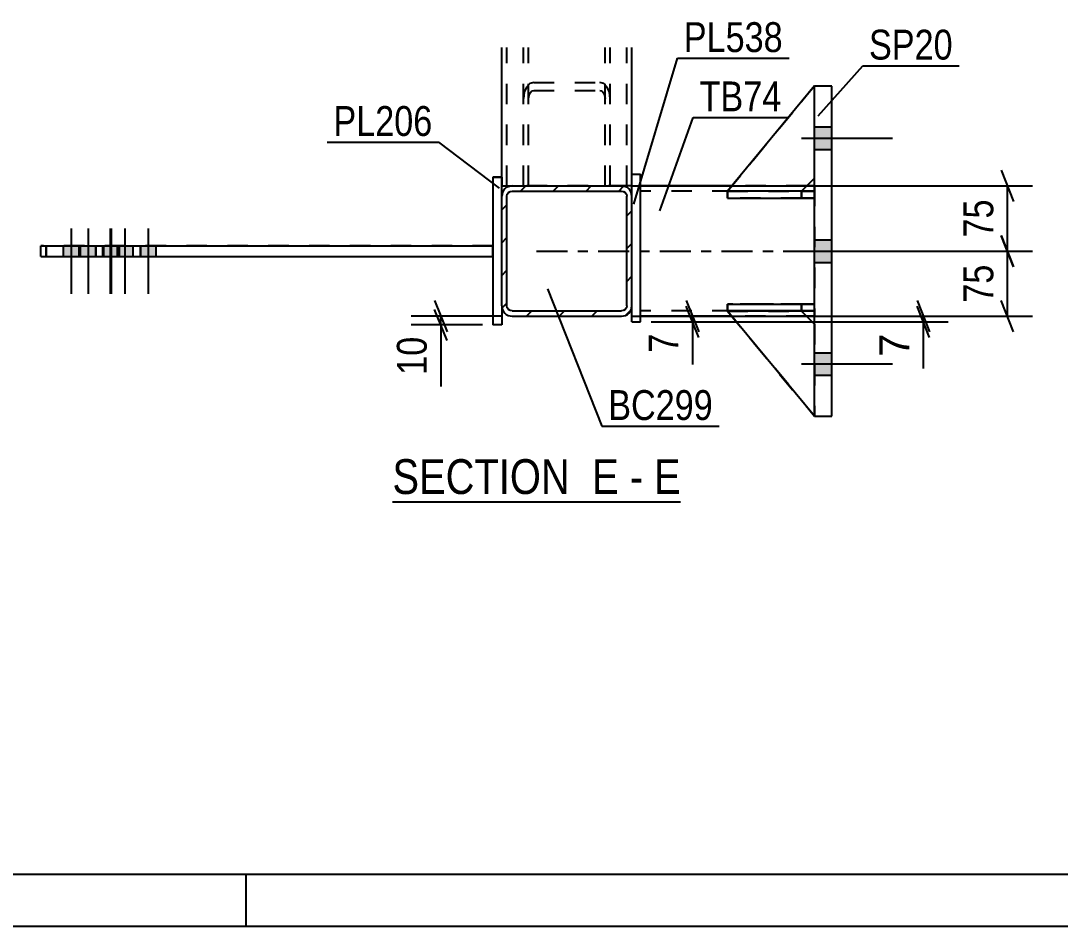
# Model space of a CAD drawing. Header units: millimetres. Extents: x -147 to 694, y -404 to 190.
# Drawn here: x 42.1 to 141.8, y -403.5 to -316.7 of the extents above; entities that cross this region are included whole.
import ezdxf

# ---------------------------------------------------------------- set-up
doc = ezdxf.new("R2010")
doc.units = ezdxf.units.MM
doc.linetypes.add('DXK_LINE_DOT2', pattern=[3.9198, 1.9599, -1.9599])
doc.linetypes.add('DXK_LINE_DOT3', pattern=[5.9187, 2.979, -0.9799, 0.9799, -0.9799])
doc.styles.add('Arial', font='ARIAL.TTF', dxfattribs={"height": 0.2})
doc.styles.add('Arial Narrow', font='ARIALN.TTF', dxfattribs={"height": 0.2})

# ---------------------------------------------------------------- blocks, each defined once
blk = doc.blocks.new('Unknown-318897192-1115')
at = {"color": 5, "linetype": 'Continuous'}
for p, q in [((-142.259, -398.508), (688.741, -398.508)), ((63.741, -403.508), (63.741, -398.508)), ((-147.259, -403.508), (693.741, -403.508))]:
    blk.add_line(p, q, dxfattribs=at)
blk = doc.blocks.new('Unknown-318897192-14 - 6984')
at = {"color": 6, "linetype": 'Continuous'}
blk.add_line((77.786, -362.797), (105.432, -362.797), dxfattribs=at)
at = {"color": 0, "linetype": 'Continuous'}
for points in [[(95.894, -362.047), (95.894, -358.547), (77.786, -358.547), (77.786, -362.047)], [(99.501, -362.047), (99.501, -358.547), (96.944, -358.547), (96.944, -362.047)], [(101.826, -362.047), (101.826, -358.547), (100.551, -358.547), (100.551, -362.047)], [(105.432, -362.047), (105.432, -358.547), (102.876, -358.547), (102.876, -362.047)]]:
    blk.add_wipeout(points, dxfattribs=at)
at = {"color": 7, "linetype": 'Continuous', "style": 'Arial Narrow'}
for s, height, p in [('SECTION ', 3.3405, (77.786, -362.047)), ('E', 3.34, (96.944, -362.047)), ('E', 3.34, (102.876, -362.047)), ('-', 3.34, (100.551, -362.047))]:
    blk.add_text(s, height=height, dxfattribs=at).set_placement(p)
blk = doc.blocks.new('Part-318897192-7123 - 6984')
at = {"color": 7, "linetype": 'DXK_LINE_DOT2'}
for p, q in [((109.931, -344.497), (117.015, -344.497)), ((118.265, -354.572), (109.931, -344.497)), ((109.931, -344.497), (109.931, -344.497)), ((117.015, -344.497), (109.931, -344.497)), ((109.931, -344.497), (118.265, -354.572)), ((117.015, -344.497), (118.265, -345.747)), ((117.015, -344.497), (117.015, -344.497)), ((117.015, -344.497), (118.265, -345.747)), ((118.265, -345.747), (118.265, -354.572))]:
    blk.add_line(p, q, dxfattribs=at)
blk = doc.blocks.new('Bolt-318897192-6995 - 6984')
at = {"linetype": 'Continuous'}
for points in [[(49.341, -338.249), (47.841, -338.249), (47.841, -339.249), (49.341, -339.249)], [(51.569, -338.249), (50.069, -338.249), (50.069, -339.249), (51.569, -339.249)], [(52.875, -338.249), (51.375, -338.249), (51.375, -339.249), (52.875, -339.249)], [(55.104, -338.249), (53.604, -338.249), (53.604, -339.249), (55.104, -339.249)]]:
    blk.add_hatch(color=1, dxfattribs=at).paths.add_polyline_path(points)
at = {"color": 1, "linetype": 'Continuous'}
for p, q in [((48.591, -336.582), (48.591, -342.832)), ((50.819, -336.582), (50.819, -342.832)), ((52.125, -336.582), (52.125, -342.832)), ((54.354, -336.582), (54.354, -342.832)), ((47.841, -338.249), (47.841, -339.249)), ((49.341, -338.249), (49.341, -339.249)), ((50.069, -338.249), (50.069, -339.249)), ((51.375, -338.249), (51.375, -339.249)), ((51.569, -338.249), (51.569, -339.249)), ((52.875, -338.249), (52.875, -339.249)), ((53.604, -338.249), (53.604, -339.249)), ((55.104, -338.249), (55.104, -339.249))]:
    blk.add_line(p, q, dxfattribs=at)
blk = doc.blocks.new('Part-318897192-7194 - 6984')
at = {"color": 2, "linetype": 'Continuous'}
for p, q in [((118.265, -354.574), (118.265, -322.907)), ((119.932, -322.907), (118.265, -322.907)), ((119.932, -354.574), (119.932, -322.907)), ((118.265, -354.574), (119.932, -354.574))]:
    blk.add_line(p, q, dxfattribs=at)
blk = doc.blocks.new('Bolt-318897192-6986 - 6984')
at = {"linetype": 'Continuous'}
for points in [[(49.333, -338.249), (47.833, -338.249), (47.833, -339.249), (49.333, -339.249)], [(51.562, -338.249), (50.062, -338.249), (50.062, -339.249), (51.562, -339.249)], [(52.867, -338.249), (51.367, -338.249), (51.367, -339.249), (52.867, -339.249)], [(55.096, -338.249), (53.596, -338.249), (53.596, -339.249), (55.096, -339.249)]]:
    blk.add_hatch(color=1, dxfattribs=at).paths.add_polyline_path(points)
at = {"color": 1, "linetype": 'Continuous'}
for p, q in [((48.583, -336.582), (48.583, -342.832)), ((50.812, -336.582), (50.812, -342.832)), ((52.117, -336.582), (52.117, -342.832)), ((54.346, -336.582), (54.346, -342.832)), ((47.833, -338.249), (47.833, -339.249)), ((49.333, -338.249), (49.333, -339.249)), ((50.062, -338.249), (50.062, -339.249)), ((51.367, -338.249), (51.367, -339.249)), ((51.562, -338.249), (51.562, -339.249)), ((52.867, -338.249), (52.867, -339.249)), ((53.596, -338.249), (53.596, -339.249)), ((55.096, -338.249), (55.096, -339.249))]:
    blk.add_line(p, q, dxfattribs=at)
blk = doc.blocks.new('Part-318897192-7124 - 6984')
at = {"color": 2, "linetype": 'Continuous'}
for p, q in [((118.265, -322.905), (109.931, -332.997)), ((118.265, -322.907), (118.265, -322.905)), ((118.265, -322.905), (118.265, -322.905)), ((117.023, -332.988), (118.265, -331.747)), ((110.971, -332.997), (109.931, -332.997)), ((109.931, -332.997), (109.931, -332.997))]:
    blk.add_line(p, q, dxfattribs=at)
at = {"color": 7, "linetype": 'DXK_LINE_DOT2'}
for p, q in [((118.265, -322.905), (109.931, -332.997)), ((118.265, -331.747), (118.265, -322.907)), ((117.015, -332.997), (118.265, -331.747)), ((117.015, -332.997), (109.931, -332.997)), ((117.015, -332.997), (110.971, -332.997)), ((117.015, -332.997), (117.023, -332.988)), ((117.015, -332.997), (117.015, -332.997))]:
    blk.add_line(p, q, dxfattribs=at)
blk = doc.blocks.new('Bolt-318897192-6996 - 6984')
at = {"linetype": 'Continuous'}
for points in [[(47.712, -338.249), (46.212, -338.249), (46.212, -339.249), (47.712, -339.249)], [(47.712, -338.249), (46.212, -338.249), (46.212, -339.249), (47.712, -339.249)], [(51.462, -338.249), (49.962, -338.249), (49.962, -339.249), (51.462, -339.249)], [(51.462, -338.249), (49.962, -338.249), (49.962, -339.249), (51.462, -339.249)]]:
    blk.add_hatch(color=1, dxfattribs=at).paths.add_polyline_path(points)
at = {"color": 1, "linetype": 'Continuous'}
for p, q in [((46.962, -336.582), (46.962, -342.832)), ((46.962, -336.582), (46.962, -342.832)), ((50.712, -336.582), (50.712, -342.832)), ((50.712, -336.582), (50.712, -342.832)), ((46.212, -338.249), (46.212, -339.249)), ((46.212, -338.249), (46.212, -339.249)), ((47.712, -338.249), (47.712, -339.249)), ((47.712, -338.249), (47.712, -339.249)), ((49.962, -338.249), (49.962, -339.249)), ((49.962, -338.249), (49.962, -339.249)), ((51.462, -338.249), (51.462, -339.249)), ((51.462, -338.249), (51.462, -339.249))]:
    blk.add_line(p, q, dxfattribs=at)
blk = doc.blocks.new('Part-318897192-7104 - 6984')
at = {"color": 7, "linetype": 'DXK_LINE_DOT2'}
for p, q in [((109.932, -333.655), (109.932, -332.988)), ((109.932, -332.988), (117.015, -332.988)), ((118.265, -332.988), (109.932, -332.988)), ((117.015, -333.655), (117.015, -332.988)), ((117.015, -332.988), (118.265, -332.988)), ((118.265, -333.655), (118.265, -332.988)), ((118.265, -333.655), (118.265, -332.988)), ((118.265, -332.988), (118.265, -332.988)), ((117.015, -333.655), (109.932, -333.655)), ((109.932, -333.655), (118.265, -333.655)), ((118.265, -333.655), (117.015, -333.655)), ((118.265, -333.655), (118.265, -333.655))]:
    blk.add_line(p, q, dxfattribs=at)
blk = doc.blocks.new('Bolt-318897192-7088 - 6984')
at = {"linetype": 'Continuous'}
for points in [[(119.932, -328.99), (119.932, -326.824), (118.265, -326.824), (118.265, -328.99)], [(119.932, -328.99), (119.932, -326.824), (118.265, -326.824), (118.265, -328.99)], [(119.932, -328.99), (119.932, -326.824), (118.265, -326.824), (118.265, -328.99)], [(119.932, -339.824), (119.932, -337.657), (118.265, -337.657), (118.265, -339.824)], [(119.932, -339.824), (119.932, -337.657), (118.265, -337.657), (118.265, -339.824)], [(119.932, -350.657), (119.932, -348.49), (118.265, -348.49), (118.265, -350.657)], [(119.932, -350.657), (119.932, -348.49), (118.265, -348.49), (118.265, -350.657)], [(119.932, -350.657), (119.932, -348.49), (118.265, -348.49), (118.265, -350.657)]]:
    blk.add_hatch(color=1, dxfattribs=at).paths.add_polyline_path(points)
at = {"color": 1, "linetype": 'Continuous'}
for p, q in [((118.265, -326.824), (119.932, -326.824)), ((118.265, -326.824), (119.932, -326.824)), ((118.265, -326.824), (119.932, -326.824)), ((117.015, -327.907), (125.765, -327.907)), ((117.015, -327.907), (125.765, -327.907)), ((117.015, -327.907), (125.765, -327.907)), ((118.265, -328.99), (119.932, -328.99)), ((118.265, -328.99), (119.932, -328.99)), ((118.265, -328.99), (119.932, -328.99)), ((118.265, -337.657), (119.932, -337.657)), ((118.265, -337.657), (119.932, -337.657)), ((117.015, -338.74), (125.765, -338.74)), ((117.015, -338.74), (125.765, -338.74)), ((118.265, -339.824), (119.932, -339.824)), ((118.265, -339.824), (119.932, -339.824)), ((118.265, -348.49), (119.932, -348.49)), ((118.265, -348.49), (119.932, -348.49)), ((118.265, -348.49), (119.932, -348.49)), ((117.015, -349.574), (125.765, -349.574)), ((117.015, -349.574), (125.765, -349.574)), ((117.015, -349.574), (125.765, -349.574)), ((118.265, -350.657), (119.932, -350.657)), ((118.265, -350.657), (119.932, -350.657)), ((118.265, -350.657), (119.932, -350.657))]:
    blk.add_line(p, q, dxfattribs=at)
blk = doc.blocks.new('Part-318897192-7103 - 6984')
at = {"color": 7, "linetype": 'DXK_LINE_DOT2'}
for p, q in [((109.932, -344.488), (109.932, -343.821)), ((109.932, -343.821), (117.015, -343.821)), ((118.265, -343.822), (109.932, -343.821)), ((117.015, -344.488), (117.015, -343.821)), ((117.015, -343.821), (118.265, -343.821)), ((118.265, -344.488), (118.265, -343.821)), ((118.265, -343.822), (118.265, -343.821)), ((118.265, -344.488), (118.265, -343.822)), ((117.015, -344.488), (109.932, -344.488)), ((109.932, -344.488), (118.265, -344.488)), ((118.265, -344.488), (117.015, -344.488)), ((118.265, -344.488), (118.265, -344.488))]:
    blk.add_line(p, q, dxfattribs=at)
blk = doc.blocks.new('Part-318897192-7105 - 6984')
at = {"color": 2, "linetype": 'Continuous'}
for p, q in [((109.932, -343.822), (118.265, -343.822)), ((109.932, -343.822), (109.932, -344.488)), ((118.265, -343.822), (118.265, -343.822)), ((118.265, -344.488), (118.265, -343.822)), ((118.265, -344.488), (109.932, -344.488))]:
    blk.add_line(p, q, dxfattribs=at)
at = {"color": 7, "linetype": 'DXK_LINE_DOT2'}
for p, q in [((117.015, -343.822), (109.932, -343.822)), ((118.265, -343.822), (117.015, -343.822)), ((117.015, -343.822), (117.015, -344.488)), ((118.265, -343.822), (118.265, -343.822)), ((109.932, -344.488), (117.015, -344.488)), ((117.015, -344.488), (118.265, -344.488))]:
    blk.add_line(p, q, dxfattribs=at)
blk = doc.blocks.new('Part-318897192-7106 - 6984')
at = {"color": 2, "linetype": 'Continuous'}
for p, q in [((109.938, -332.988), (109.932, -332.988)), ((109.932, -332.988), (109.932, -333.655)), ((118.265, -332.988), (110.971, -332.988)), ((118.265, -332.988), (118.265, -332.988)), ((118.265, -332.988), (118.265, -333.655)), ((109.932, -333.655), (118.265, -333.655))]:
    blk.add_line(p, q, dxfattribs=at)
at = {"color": 7, "linetype": 'DXK_LINE_DOT2'}
for p, q in [((110.971, -332.988), (109.938, -332.988)), ((117.015, -332.988), (109.938, -332.988)), ((117.015, -332.988), (118.265, -332.988)), ((117.015, -332.988), (117.015, -333.655)), ((118.265, -332.988), (118.265, -332.988)), ((109.932, -333.655), (117.015, -333.655)), ((117.015, -333.655), (118.265, -333.655))]:
    blk.add_line(p, q, dxfattribs=at)
blk = doc.blocks.new('Part-318897192-7120 - 6984')
at = {"color": 2, "linetype": 'Continuous'}
for p, q in [((44.045, -338.249), (49.317, -338.249)), ((44.045, -339.249), (44.045, -338.249)), ((44.581, -339.249), (44.581, -338.249)), ((49.317, -338.249), (87.431, -338.249)), ((49.317, -339.249), (49.317, -338.249)), ((87.431, -338.249), (87.431, -338.249)), ((87.431, -339.249), (87.431, -338.249)), ((44.045, -339.249), (49.317, -339.249)), ((49.317, -339.249), (87.431, -339.249))]:
    blk.add_line(p, q, dxfattribs=at)
at = {"color": 7, "linetype": 'DXK_LINE_DOT2'}
for p, q in [((87.431, -338.249), (44.045, -338.249)), ((44.588, -339.249), (44.588, -338.249)), ((49.324, -339.249), (49.324, -338.249)), ((44.045, -339.249), (87.431, -339.249)), ((87.431, -339.249), (87.431, -339.249))]:
    blk.add_line(p, q, dxfattribs=at)
blk = doc.blocks.new('Part-318897192-7203 - 6984')
at = {"linetype": 'Continuous'}
h = blk.add_hatch(dxfattribs=at)
h.set_pattern_fill('', scale=0.7, style=0, pattern_type=0)
h.set_pattern_definition([(45, (100.1475, -344.9142), (-1.57154, 1.57154), [])])
h.paths.add_polyline_path([(99.765, -344.99), (100.147, -344.914), (100.472, -344.697), (100.689, -344.373), (100.765, -343.99), (100.765, -333.49), (100.689, -333.108), (100.472, -332.783), (100.147, -332.566), (99.765, -332.49), (89.265, -332.49), (88.882, -332.566), (88.558, -332.783), (88.341, -333.108), (88.265, -333.49), (88.265, -343.99), (88.341, -344.373), (88.558, -344.697), (88.882, -344.914), (89.265, -344.99)])
h.paths.add_polyline_path([(89.265, -344.49), (89.073, -344.452), (88.911, -344.344), (88.803, -344.182), (88.765, -343.99), (88.765, -333.49), (88.803, -333.299), (88.911, -333.137), (89.073, -333.028), (89.265, -332.99), (99.765, -332.99), (99.956, -333.028), (100.118, -333.137), (100.227, -333.299), (100.265, -333.49), (100.265, -343.99), (100.227, -344.182), (100.118, -344.344), (99.956, -344.452), (99.765, -344.49)])
at = {"color": 2, "linetype": 'Continuous'}
for p, q in [((89.265, -332.49), (88.882, -332.566)), ((88.911, -333.137), (89.073, -333.028)), ((89.073, -333.028), (89.265, -332.99)), ((89.265, -332.49), (89.265, -332.49)), ((89.265, -332.49), (99.765, -332.49)), ((89.265, -332.99), (89.265, -332.99)), ((89.265, -332.99), (99.765, -332.99)), ((99.765, -332.49), (99.765, -332.49)), ((100.147, -332.566), (99.765, -332.49)), ((99.765, -332.99), (99.765, -332.99)), ((99.765, -332.99), (99.956, -333.028)), ((99.956, -333.028), (100.118, -333.137)), ((88.341, -333.108), (88.265, -333.49)), ((88.265, -333.49), (88.265, -333.49)), ((88.265, -343.99), (88.265, -333.49)), ((88.765, -333.49), (88.803, -333.299)), ((88.765, -333.49), (88.765, -333.49)), ((88.765, -343.99), (88.765, -333.49)), ((88.803, -333.299), (88.911, -333.137)), ((100.118, -333.137), (100.227, -333.299)), ((100.227, -333.299), (100.265, -333.49)), ((100.265, -333.49), (100.265, -333.49)), ((100.265, -343.99), (100.265, -333.49)), ((100.765, -333.49), (100.689, -333.108)), ((100.765, -333.49), (100.765, -333.49)), ((100.765, -343.99), (100.765, -333.49)), ((88.265, -343.99), (88.265, -343.99)), ((88.265, -343.99), (88.341, -344.373)), ((88.765, -343.99), (88.765, -343.99)), ((88.803, -344.182), (88.765, -343.99)), ((100.265, -343.99), (100.227, -344.182)), ((100.265, -343.99), (100.265, -343.99)), ((100.689, -344.373), (100.765, -343.99)), ((100.765, -343.99), (100.765, -343.99)), ((88.911, -344.344), (88.803, -344.182)), ((88.882, -344.914), (89.265, -344.99)), ((89.073, -344.452), (88.911, -344.344)), ((89.265, -344.49), (89.073, -344.452)), ((89.265, -344.49), (89.265, -344.49)), ((89.265, -344.49), (99.765, -344.49)), ((89.265, -344.99), (89.265, -344.99)), ((89.265, -344.99), (99.765, -344.99)), ((99.956, -344.452), (99.765, -344.49)), ((99.765, -344.49), (99.765, -344.49)), ((99.765, -344.99), (100.147, -344.914)), ((99.765, -344.99), (99.765, -344.99)), ((100.118, -344.344), (99.956, -344.452)), ((100.227, -344.182), (100.118, -344.344))]:
    blk.add_line(p, q, dxfattribs=at)
at = {"color": 7, "linetype": 'DXK_LINE_DOT3'}
blk.add_line((94.515, -338.74), (94.515, -338.74), dxfattribs=at)
at = {"color": 2, "linetype": 'Continuous'}
for centre, start, end in [((89.265, -333.49), 112.5, 157.5), ((99.765, -333.49), 22.5, 67.5), ((89.265, -343.99), 202.5, 247.5), ((99.765, -343.99), 292.5, 337.5)]:
    blk.add_arc(centre, 1, start, end, dxfattribs=at)
blk = doc.blocks.new('Part-318897192-7122 - 6984')
at = {"color": 2, "linetype": 'Continuous'}
for p, q in [((109.931, -344.497), (109.931, -344.497)), ((117.015, -344.497), (109.931, -344.497)), ((118.265, -354.572), (109.931, -344.497)), ((117.015, -344.497), (117.015, -344.497)), ((117.015, -344.497), (118.265, -345.747))]:
    blk.add_line(p, q, dxfattribs=at)
at = {"color": 7, "linetype": 'DXK_LINE_DOT2'}
for p, q in [((109.931, -344.497), (117.015, -344.497)), ((118.265, -354.572), (109.931, -344.497)), ((117.015, -344.497), (118.265, -345.747)), ((118.265, -345.747), (118.265, -354.572))]:
    blk.add_line(p, q, dxfattribs=at)
blk = doc.blocks.new('Part-318897192-7125 - 6984')
at = {"color": 7, "linetype": 'DXK_LINE_DOT2'}
for p, q in [((118.265, -322.905), (109.931, -332.997)), ((109.931, -332.997), (118.265, -322.905)), ((118.265, -331.747), (118.265, -322.905)), ((117.015, -332.997), (118.265, -331.747)), ((117.015, -332.997), (118.265, -331.747)), ((109.931, -332.997), (117.015, -332.997)), ((109.931, -332.997), (109.931, -332.997)), ((117.015, -332.997), (109.931, -332.997)), ((117.015, -332.997), (117.015, -332.997))]:
    blk.add_line(p, q, dxfattribs=at)
blk = doc.blocks.new('Part-318897192-7178 - 6984')
at = {"color": 2, "linetype": 'Continuous'}
for p, q in [((87.431, -331.665), (87.431, -331.665)), ((88.265, -331.665), (87.431, -331.665)), ((87.431, -331.665), (87.431, -345.832)), ((88.265, -331.665), (88.265, -331.665)), ((88.265, -333.49), (88.265, -331.665)), ((88.265, -343.99), (88.265, -345.832)), ((87.431, -345.832), (87.431, -345.832)), ((88.265, -345.832), (87.431, -345.832)), ((88.265, -345.832), (88.265, -345.832))]:
    blk.add_line(p, q, dxfattribs=at)
at = {"color": 7, "linetype": 'DXK_LINE_DOT2'}
for p, q in [((87.431, -331.665), (88.265, -331.665)), ((88.265, -343.99), (88.265, -333.49)), ((88.265, -345.832), (87.431, -345.832)), ((87.431, -345.832), (87.431, -345.832))]:
    blk.add_line(p, q, dxfattribs=at)
blk = doc.blocks.new('Part-318897192-7184 - 6984')
at = {"color": 2, "linetype": 'Continuous'}
for p, q in [((100.765, -331.375), (101.598, -331.375)), ((101.598, -345.541), (101.598, -331.375)), ((100.765, -333.492), (100.765, -332.49)), ((100.765, -345.541), (100.765, -343.989)), ((100.765, -345.541), (101.598, -345.541))]:
    blk.add_line(p, q, dxfattribs=at)
at = {"color": 7, "linetype": 'DXK_LINE_DOT2'}
for p, q in [((100.765, -331.375), (101.598, -331.375)), ((100.765, -332.49), (100.765, -331.375)), ((100.765, -343.989), (100.765, -333.492)), ((100.765, -345.541), (101.598, -345.541))]:
    blk.add_line(p, q, dxfattribs=at)
blk = doc.blocks.new('Part-318897192-7189 - 6984')
at = {"color": 2, "linetype": 'Continuous'}
for p, q in [((110.349, -332.49), (101.598, -332.49)), ((118.265, -332.49), (117.521, -332.49)), ((110.34, -344.99), (101.598, -344.99)), ((118.265, -344.99), (117.508, -344.99))]:
    blk.add_line(p, q, dxfattribs=at)
at = {"color": 7, "linetype": 'DXK_LINE_DOT2'}
for p, q in [((101.598, -344.99), (101.598, -332.49)), ((118.265, -332.99), (101.598, -332.99)), ((117.521, -332.49), (110.349, -332.49)), ((118.265, -332.49), (118.265, -344.99)), ((118.265, -344.49), (101.598, -344.49)), ((117.508, -344.99), (110.34, -344.99))]:
    blk.add_line(p, q, dxfattribs=at)
at = {"color": 7, "linetype": 'DXK_LINE_DOT3'}
blk.add_line((91.598, -338.74), (128.265, -338.74), dxfattribs=at)
blk = doc.blocks.new('Part-318897192-7216 - 6984')
at = {"color": 7, "linetype": 'DXK_LINE_DOT2'}
for p, q in [((90.348, -332.49), (90.348, -319.199)), ((90.848, -332.49), (90.848, -319.199)), ((98.181, -332.49), (98.181, -319.199)), ((98.681, -332.49), (98.681, -319.199)), ((90.641, -323.008), (90.424, -323.507)), ((90.965, -322.674), (90.641, -323.008)), ((91.348, -322.557), (90.965, -322.674)), ((91.348, -322.557), (97.681, -322.557)), ((98.064, -322.674), (97.681, -322.557)), ((98.389, -323.008), (98.064, -322.674)), ((98.605, -323.507), (98.389, -323.008)), ((90.424, -323.507), (90.348, -324.097)), ((90.848, -324.097), (90.886, -323.802)), ((90.886, -323.802), (90.995, -323.552)), ((90.995, -323.552), (91.157, -323.385)), ((91.157, -323.385), (91.348, -323.327)), ((91.348, -323.327), (97.681, -323.327)), ((97.681, -323.327), (97.873, -323.385)), ((97.873, -323.385), (98.035, -323.552)), ((98.035, -323.552), (98.143, -323.802)), ((98.143, -323.802), (98.181, -324.097)), ((98.681, -324.097), (98.605, -323.507)), ((90.348, -332.49), (98.681, -332.49))]:
    blk.add_line(p, q, dxfattribs=at)
blk = doc.blocks.new('Part-318897192-7217 - 6984')
at = {"color": 2, "linetype": 'Continuous'}
for p, q in [((88.265, -331.665), (88.265, -319.199)), ((100.765, -332.49), (100.765, -319.199)), ((88.265, -332.49), (89.265, -332.49)), ((100.147, -332.49), (99.765, -332.49)), ((100.689, -332.49), (100.147, -332.49)), ((100.765, -332.49), (100.689, -332.49))]:
    blk.add_line(p, q, dxfattribs=at)
at = {"color": 7, "linetype": 'DXK_LINE_DOT2'}
for p, q in [((88.765, -332.49), (88.765, -319.199)), ((100.265, -332.49), (100.265, -319.199)), ((88.265, -331.665), (88.265, -332.49)), ((88.265, -332.49), (88.341, -332.49)), ((100.472, -332.49), (89.265, -332.49))]:
    blk.add_line(p, q, dxfattribs=at)
blk = doc.blocks.new('StraightDimension-318897192-7246 - 6984')
at = {"color": 7, "linetype": 'Continuous'}
for p, q in [((136.173, -337.24), (137.373, -340.24)), ((120.098, -338.74), (139.173, -338.74)), ((136.773, -344.99), (136.773, -338.74)), ((137.373, -346.49), (136.173, -343.49)), ((100.765, -344.99), (139.173, -344.99))]:
    blk.add_line(p, q, dxfattribs=at)
at = {"color": 0}
blk.add_wipeout([(136.023, -339.437), (131.823, -339.437), (131.823, -344.294), (136.023, -344.294)], dxfattribs=at)
at = {"color": 3, "style": 'Arial Narrow'}
blk.add_text('75', height=2.8633, rotation=90.00021, dxfattribs=at).set_placement((135.423, -343.694))
blk = doc.blocks.new('StraightDimension-318897192-7228 - 6984')
at = {"color": 7, "linetype": 'Continuous'}
for p, q in [((81.827, -343.49), (83.027, -346.49)), ((88.265, -344.99), (79.577, -344.99)), ((83.027, -347.332), (81.827, -344.332)), ((82.427, -345.832), (82.427, -344.99)), ((86.431, -345.832), (79.577, -345.832)), ((82.427, -345.832), (82.427, -351.738)), ((82.427, -345.832), (82.427, -351.738))]:
    blk.add_line(p, q, dxfattribs=at)
at = {"color": 0}
blk.add_wipeout([(81.677, -346.357), (77.477, -346.357), (77.477, -351.213), (81.677, -351.213)], dxfattribs=at)
at = {"color": 3, "style": 'Arial Narrow'}
blk.add_text('10', height=2.8633, rotation=90.00021, dxfattribs=at).set_placement((81.077, -350.613))
blk = doc.blocks.new('StraightDimension-318897192-7219 - 6984')
at = {"color": 7, "linetype": 'Continuous'}
for p, q in [((105.973, -343.49), (107.173, -346.49)), ((100.765, -344.99), (108.973, -344.99)), ((107.173, -347.041), (105.973, -344.041)), ((106.573, -345.541), (106.573, -344.99)), ((102.598, -345.541), (108.973, -345.541)), ((106.573, -345.541), (106.573, -349.619)), ((106.573, -345.541), (106.573, -349.619))]:
    blk.add_line(p, q, dxfattribs=at)
at = {"color": 0}
blk.add_wipeout([(105.823, -346.066), (101.623, -346.066), (101.623, -349.094), (105.823, -349.094)], dxfattribs=at)
at = {"color": 3, "style": 'Arial Narrow'}
blk.add_text('7', height=2.863, rotation=90.00021, dxfattribs=at).set_placement((105.223, -348.494))
blk = doc.blocks.new('StraightDimension-318897192-7237 - 6984')
at = {"color": 7, "linetype": 'Continuous'}
for p, q in [((136.173, -330.99), (137.373, -333.99)), ((100.765, -332.49), (139.173, -332.49)), ((136.773, -338.74), (136.773, -332.49)), ((137.373, -340.24), (136.173, -337.24)), ((120.098, -338.74), (139.173, -338.74))]:
    blk.add_line(p, q, dxfattribs=at)
at = {"color": 0}
blk.add_wipeout([(136.023, -333.187), (131.823, -333.187), (131.823, -338.043), (136.023, -338.043)], dxfattribs=at)
at = {"color": 3, "style": 'Arial Narrow'}
blk.add_text('75', height=2.8633, rotation=90.00021, dxfattribs=at).set_placement((135.423, -337.443))
blk = doc.blocks.new('StraightDimension-318897192-7255 - 6984')
at = {"color": 7, "linetype": 'Continuous'}
for p, q in [((128.108, -343.49), (129.308, -346.49)), ((119.265, -344.99), (131.108, -344.99)), ((129.308, -347.041), (128.108, -344.041)), ((128.708, -345.541), (128.708, -344.99)), ((102.598, -345.541), (131.108, -345.541)), ((128.708, -345.541), (128.708, -350.015)), ((128.708, -345.541), (128.708, -350.015))]:
    blk.add_line(p, q, dxfattribs=at)
at = {"color": 0}
blk.add_wipeout([(127.958, -346.066), (123.758, -346.066), (123.758, -349.49), (127.958, -349.49)], dxfattribs=at)
at = {"color": 3, "style": 'Arial'}
blk.add_text('7', height=2.865, rotation=90.00021, dxfattribs=at).set_placement((127.358, -348.89))
blk = doc.blocks.new('Mark-318897192-7190 - 6984')
at = {"color": 30, "linetype": 'Continuous'}
for p, q in [((118.623, -325.77), (122.901, -320.971)), ((122.901, -320.971), (132.14, -320.971))]:
    blk.add_line(p, q, dxfattribs=at)
at = {"color": 0}
blk.add_wipeout([(131.54, -320.371), (131.54, -317.371), (123.501, -317.371), (123.501, -320.371)], dxfattribs=at)
blk.add_wipeout([(131.54, -320.371), (131.54, -317.371), (123.501, -317.371), (123.501, -320.371)], dxfattribs=at)
at = {"color": 3, "style": 'Arial Narrow'}
blk.add_text('SP20', height=2.8633, dxfattribs=at).set_placement((123.501, -320.371))
blk = doc.blocks.new('Mark-318897192-7180 - 6984')
at = {"color": 30, "linetype": 'Continuous'}
for p, q in [((100.956, -334.232), (105.136, -320.251)), ((105.136, -320.251), (115.84, -320.251))]:
    blk.add_line(p, q, dxfattribs=at)
at = {"color": 0}
blk.add_wipeout([(115.24, -319.651), (115.24, -316.651), (105.736, -316.651), (105.736, -319.651)], dxfattribs=at)
blk.add_wipeout([(115.24, -319.651), (115.24, -316.651), (105.736, -316.651), (105.736, -319.651)], dxfattribs=at)
at = {"color": 3, "style": 'Arial Narrow'}
blk.add_text('PL538', height=2.8633, dxfattribs=at).set_placement((105.736, -319.651))
blk = doc.blocks.new('Mark-318897192-7174 - 6984')
at = {"color": 30, "linetype": 'Continuous'}
for p in [(71.522, -328.297), (88.059, -332.711)]:
    blk.add_line(p, (82.226, -328.297), dxfattribs=at)
at = {"color": 0}
blk.add_wipeout([(81.626, -327.697), (81.626, -324.697), (72.122, -324.697), (72.122, -327.697)], dxfattribs=at)
blk.add_wipeout([(81.626, -327.697), (81.626, -324.697), (72.122, -324.697), (72.122, -327.697)], dxfattribs=at)
at = {"color": 3, "style": 'Arial Narrow'}
blk.add_text('PL206', height=2.8633, dxfattribs=at).set_placement((72.122, -327.697))
blk = doc.blocks.new('Mark-318897192-7185 - 6984')
at = {"color": 30, "linetype": 'Continuous'}
for p, q in [((103.439, -334.883), (106.646, -325.938)), ((106.646, -325.938), (115.7, -325.938))]:
    blk.add_line(p, q, dxfattribs=at)
at = {"color": 0}
blk.add_wipeout([(115.1, -325.338), (115.1, -322.338), (107.246, -322.338), (107.246, -325.338)], dxfattribs=at)
blk.add_wipeout([(115.1, -325.338), (115.1, -322.338), (107.246, -322.338), (107.246, -325.338)], dxfattribs=at)
at = {"color": 3, "style": 'Arial Narrow'}
blk.add_text('TB74', height=2.8633, dxfattribs=at).set_placement((107.246, -325.338))
blk = doc.blocks.new('Mark-318897192-7199 - 6984')
at = {"color": 30, "linetype": 'Continuous'}
for p, q in [((92.645, -342.371), (97.886, -355.547)), ((97.886, -355.547), (109.135, -355.547))]:
    blk.add_line(p, q, dxfattribs=at)
at = {"color": 0}
blk.add_wipeout([(108.535, -354.947), (108.535, -351.947), (98.486, -351.947), (98.486, -354.947)], dxfattribs=at)
blk.add_wipeout([(108.535, -354.947), (108.535, -351.947), (98.486, -351.947), (98.486, -354.947)], dxfattribs=at)
at = {"color": 3, "style": 'Arial Narrow'}
blk.add_text('BC299', height=2.8633, dxfattribs=at).set_placement((98.486, -354.947))

msp = doc.modelspace()

# ---------------------------------------------------------------- block references
for name in ['Unknown-318897192-1115', 'Part-318897192-7217 - 6984', 'Part-318897192-7216 - 6984', 'Part-318897192-7124 - 6984', 'Part-318897192-7125 - 6984', 'Part-318897192-7194 - 6984', 'Bolt-318897192-7088 - 6984', 'Part-318897192-7178 - 6984', 'Part-318897192-7184 - 6984', 'Part-318897192-7203 - 6984', 'Part-318897192-7189 - 6984', 'Part-318897192-7104 - 6984', 'Part-318897192-7106 - 6984', 'Bolt-318897192-6996 - 6984', 'Bolt-318897192-6986 - 6984', 'Bolt-318897192-6995 - 6984', 'Part-318897192-7120 - 6984', 'Part-318897192-7103 - 6984', 'Part-318897192-7105 - 6984', 'Part-318897192-7123 - 6984', 'Part-318897192-7122 - 6984']:
    msp.add_blockref(name, (0, 0))

# ---------------------------------------------------------------- next in the draw order: block references
for name in ['Mark-318897192-7190 - 6984', 'Mark-318897192-7174 - 6984', 'StraightDimension-318897192-7246 - 6984', 'StraightDimension-318897192-7228 - 6984', 'Unknown-318897192-14 - 6984']:
    msp.add_blockref(name, (0, 0))

# ---------------------------------------------------------------- next in the draw order: block references
for name in ['StraightDimension-318897192-7237 - 6984', 'StraightDimension-318897192-7219 - 6984']:
    msp.add_blockref(name, (0, 0))

# ---------------------------------------------------------------- next in the draw order: block references
for name in ['Mark-318897192-7180 - 6984', 'StraightDimension-318897192-7255 - 6984']:
    msp.add_blockref(name, (0, 0))

# ---------------------------------------------------------------- next in the draw order: block references
for name in ['Mark-318897192-7185 - 6984', 'Mark-318897192-7199 - 6984']:
    msp.add_blockref(name, (0, 0))

doc.saveas('drawing.dxf')
